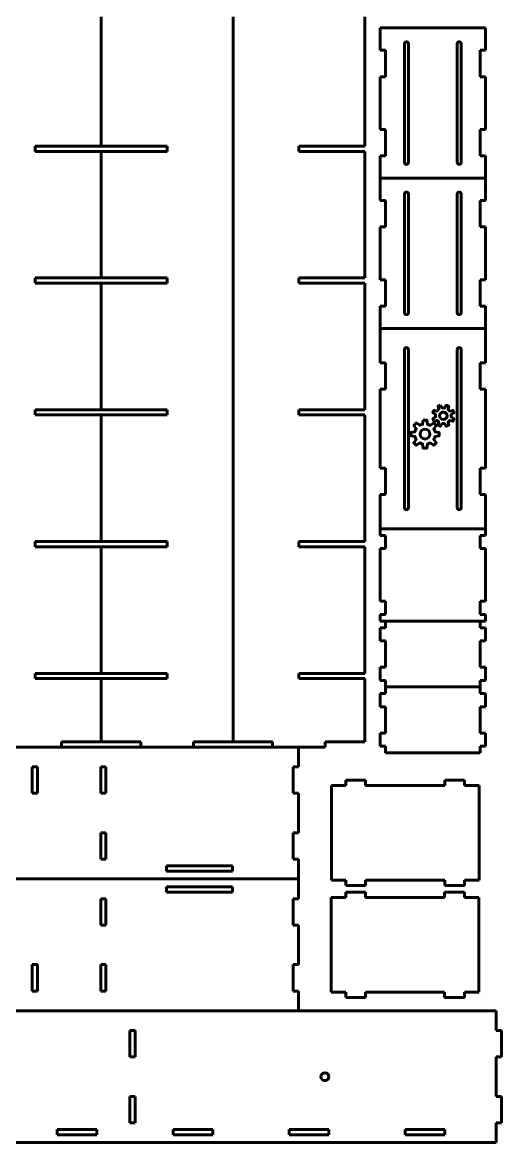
# Model space of a CAD drawing. Header units: millimetres. Extents: x -957 to -49, y -1472 to -56.
# Drawn here: x -412 to -49, y -1472 to -622 of the extents above; entities that cross this region are included whole.
import ezdxf

# ---------------------------------------------------------------- set-up
doc = ezdxf.new("R2010")
doc.units = ezdxf.units.MM
doc.linetypes.add('K5LT_BASIC', pattern=[0])

# ---------------------------------------------------------------- blocks, each defined once
blk = doc.blocks.new('U0')
at = {"color": 150, "linetype": 'K5LT_BASIC', "lineweight": 60, "true_color": 0x0080ff}
for points, knots in [([(-95.21, -347.54), (-95.21, -347.54), (-97.1, -348.33), (-97.1, -348.33), (-96.59, -350.69), (-96.59, -350.69), (-97.06, -351.03), (-97.45, -351.47), (-97.81, -351.95), (-97.81, -351.95), (-100.21, -351.4), (-100.21, -351.4), (-101, -353.29), (-101, -353.29), (-98.95, -354.59), (-98.95, -354.59), (-99.05, -355.18), (-99.04, -355.78), (-98.95, -356.36), (-98.95, -356.36), (-101, -357.67), (-101, -357.67), (-100.25, -359.56), (-100.25, -359.56), (-97.85, -359.04), (-97.85, -359.04), (-97.5, -359.51), (-97.07, -359.91), (-96.59, -360.27), (-96.59, -360.27), (-97.18, -362.67), (-97.18, -362.67), (-95.29, -363.46), (-95.29, -363.46), (-93.95, -361.37), (-93.95, -361.37), (-93.36, -361.46), (-92.75, -361.46), (-92.17, -361.37), (-92.17, -361.37), (-90.87, -363.46), (-90.87, -363.46), (-88.98, -362.71), (-88.98, -362.71), (-89.53, -360.31), (-89.53, -360.31), (-89.07, -359.96), (-88.67, -359.52), (-88.31, -359.04), (-88.31, -359.04), (-85.87, -359.6), (-85.87, -359.6), (-85.08, -357.7), (-85.08, -357.7), (-87.17, -356.4), (-87.17, -356.4), (-87.08, -355.81), (-87.09, -355.25), (-87.17, -354.67), (-87.17, -354.67), (-85.08, -353.33), (-85.08, -353.33), (-85.87, -351.44), (-85.87, -351.44), (-88.27, -351.99), (-88.27, -351.99), (-88.61, -351.52), (-89.02, -351.09), (-89.5, -350.73), (-89.5, -350.73), (-88.94, -348.36), (-88.94, -348.36), (-90.83, -347.58), (-90.83, -347.58), (-92.14, -349.63), (-92.14, -349.63), (-92.73, -349.53), (-93.33, -349.54), (-93.91, -349.63), (-93.91, -349.63), (-95.21, -347.54), (-95.21, -347.54)], [0, 0, 0, 0, 0.03125, 0.03125, 0.0625, 0.0625, 0.0625, 0.09375, 0.09375, 0.09375, 0.125, 0.125, 0.15625, 0.15625, 0.1875, 0.1875, 0.1875, 0.21875, 0.21875, 0.21875, 0.25, 0.25, 0.28125, 0.28125, 0.3125, 0.3125, 0.3125, 0.34375, 0.34375, 0.34375, 0.375, 0.375, 0.40625, 0.40625, 0.4375, 0.4375, 0.4375, 0.46875, 0.46875, 0.46875, 0.5, 0.5, 0.53125, 0.53125, 0.5625, 0.5625, 0.5625, 0.59375, 0.59375, 0.59375, 0.625, 0.625, 0.65625, 0.65625, 0.6875, 0.6875, 0.6875, 0.71875, 0.71875, 0.71875, 0.75, 0.75, 0.78125, 0.78125, 0.8125, 0.8125, 0.8125, 0.84375, 0.84375, 0.84375, 0.875, 0.875, 0.90625, 0.90625, 0.9375, 0.9375, 0.9375, 0.96875, 0.96875, 0.96875, 1, 1, 1, 1]), ([(-93.04, -352.66), (-92.67, -352.66), (-92.3, -352.74), (-91.94, -352.9), (-90.49, -353.51), (-89.8, -355.15), (-91.01, -358.05), (-92.69, -358.74), (-95.6, -357.53), (-96.29, -355.85), (-95.68, -354.39), (-95.22, -353.31), (-94.15, -352.67), (-93.04, -352.66)], [0, 0, 0, 0, 0.2, 0.2, 0.2, 0.4, 0.4, 0.6, 0.6, 0.8, 0.8, 0.8, 1, 1, 1, 1]), ([(-108.33, -358.73), (-108.33, -358.73), (-108.84, -361.88), (-108.84, -361.88), (-109.61, -362.07), (-110.32, -362.36), (-110.97, -362.75), (-110.97, -362.75), (-113.57, -360.9), (-113.57, -360.9), (-115.46, -362.79), (-115.46, -362.79), (-113.65, -365.39), (-113.65, -365.39), (-114.05, -366.04), (-114.33, -366.79), (-114.52, -367.56), (-114.52, -367.56), (-117.67, -368.07), (-117.67, -368.07), (-117.67, -370.75), (-117.67, -370.75), (-114.52, -371.3), (-114.52, -371.3), (-114.33, -372.06), (-114.05, -372.77), (-113.65, -373.43), (-113.65, -373.43), (-115.5, -376.03), (-115.5, -376.03), (-113.61, -377.92), (-113.61, -377.92), (-110.97, -376.11), (-110.97, -376.11), (-110.32, -376.5), (-109.6, -376.79), (-108.84, -376.97), (-108.84, -376.97), (-108.33, -380.13), (-108.33, -380.13), (-105.65, -380.13), (-105.65, -380.13), (-105.1, -376.97), (-105.1, -376.97), (-104.34, -376.78), (-103.62, -376.46), (-102.97, -376.07), (-102.97, -376.07), (-100.33, -377.92), (-100.33, -377.92), (-98.44, -376.03), (-98.44, -376.03), (-100.33, -373.43), (-100.33, -373.43), (-99.94, -372.78), (-99.65, -372.06), (-99.47, -371.3), (-99.47, -371.3), (-96.27, -370.75), (-96.27, -370.75), (-96.27, -368.07), (-96.27, -368.07), (-99.47, -367.56), (-99.47, -367.56), (-99.65, -366.8), (-99.94, -366.08), (-100.33, -365.43), (-100.33, -365.43), (-98.48, -362.79), (-98.48, -362.79), (-100.37, -360.9), (-100.37, -360.9), (-102.97, -362.79), (-102.97, -362.79), (-103.63, -362.39), (-104.34, -362.07), (-105.1, -361.88), (-105.1, -361.88), (-105.65, -358.73), (-105.65, -358.73), (-108.33, -358.73), (-108.33, -358.73)], [0, 0, 0, 0, 0.03125, 0.03125, 0.03125, 0.0625, 0.0625, 0.0625, 0.09375, 0.09375, 0.125, 0.125, 0.15625, 0.15625, 0.15625, 0.1875, 0.1875, 0.1875, 0.21875, 0.21875, 0.25, 0.25, 0.28125, 0.28125, 0.28125, 0.3125, 0.3125, 0.3125, 0.34375, 0.34375, 0.375, 0.375, 0.40625, 0.40625, 0.40625, 0.4375, 0.4375, 0.4375, 0.46875, 0.46875, 0.5, 0.5, 0.53125, 0.53125, 0.53125, 0.5625, 0.5625, 0.5625, 0.59375, 0.59375, 0.625, 0.625, 0.65625, 0.65625, 0.65625, 0.6875, 0.6875, 0.6875, 0.71875, 0.71875, 0.75, 0.75, 0.78125, 0.78125, 0.78125, 0.8125, 0.8125, 0.8125, 0.84375, 0.84375, 0.875, 0.875, 0.90625, 0.90625, 0.90625, 0.9375, 0.9375, 0.9375, 0.96875, 0.96875, 1, 1, 1, 1]), ([(-106.95, -365.7), (-104.89, -365.7), (-103.25, -367.34), (-103.25, -371.47), (-104.89, -373.15), (-109.02, -373.15), (-110.7, -371.47), (-110.7, -367.34), (-109.02, -365.7), (-106.95, -365.7)], [0, 0, 0, 0, 0.25, 0.25, 0.5, 0.5, 0.75, 0.75, 1, 1, 1, 1]), ([(-95.21, -912.68), (-95.21, -912.68), (-97.1, -913.47), (-97.1, -913.47), (-96.59, -915.83), (-96.59, -915.83), (-97.06, -916.17), (-97.45, -916.61), (-97.81, -917.09), (-97.81, -917.09), (-100.21, -916.54), (-100.21, -916.54), (-101, -918.43), (-101, -918.43), (-98.95, -919.73), (-98.95, -919.73), (-99.05, -920.32), (-99.04, -920.92), (-98.95, -921.5), (-98.95, -921.5), (-101, -922.8), (-101, -922.8), (-100.25, -924.7), (-100.25, -924.7), (-97.85, -924.18), (-97.85, -924.18), (-97.5, -924.65), (-97.07, -925.05), (-96.59, -925.41), (-96.59, -925.41), (-97.18, -927.81), (-97.18, -927.81), (-95.29, -928.6), (-95.29, -928.6), (-93.95, -926.51), (-93.95, -926.51), (-93.36, -926.6), (-92.75, -926.6), (-92.17, -926.51), (-92.17, -926.51), (-90.87, -928.6), (-90.87, -928.6), (-88.98, -927.85), (-88.98, -927.85), (-89.53, -925.45), (-89.53, -925.45), (-89.07, -925.1), (-88.67, -924.66), (-88.31, -924.18), (-88.31, -924.18), (-85.87, -924.74), (-85.87, -924.74), (-85.08, -922.84), (-85.08, -922.84), (-87.17, -921.54), (-87.17, -921.54), (-87.08, -920.95), (-87.09, -920.39), (-87.17, -919.81), (-87.17, -919.81), (-85.08, -918.47), (-85.08, -918.47), (-85.87, -916.58), (-85.87, -916.58), (-88.27, -917.13), (-88.27, -917.13), (-88.61, -916.66), (-89.02, -916.23), (-89.5, -915.87), (-89.5, -915.87), (-88.94, -913.5), (-88.94, -913.5), (-90.83, -912.72), (-90.83, -912.72), (-92.14, -914.77), (-92.14, -914.77), (-92.73, -914.67), (-93.33, -914.68), (-93.91, -914.77), (-93.91, -914.77), (-95.21, -912.68), (-95.21, -912.68)], [0, 0, 0, 0, 0.03125, 0.03125, 0.0625, 0.0625, 0.0625, 0.09375, 0.09375, 0.09375, 0.125, 0.125, 0.15625, 0.15625, 0.1875, 0.1875, 0.1875, 0.21875, 0.21875, 0.21875, 0.25, 0.25, 0.28125, 0.28125, 0.3125, 0.3125, 0.3125, 0.34375, 0.34375, 0.34375, 0.375, 0.375, 0.40625, 0.40625, 0.4375, 0.4375, 0.4375, 0.46875, 0.46875, 0.46875, 0.5, 0.5, 0.53125, 0.53125, 0.5625, 0.5625, 0.5625, 0.59375, 0.59375, 0.59375, 0.625, 0.625, 0.65625, 0.65625, 0.6875, 0.6875, 0.6875, 0.71875, 0.71875, 0.71875, 0.75, 0.75, 0.78125, 0.78125, 0.8125, 0.8125, 0.8125, 0.84375, 0.84375, 0.84375, 0.875, 0.875, 0.90625, 0.90625, 0.9375, 0.9375, 0.9375, 0.96875, 0.96875, 0.96875, 1, 1, 1, 1]), ([(-93.04, -917.8), (-92.67, -917.8), (-92.3, -917.88), (-91.94, -918.04), (-90.49, -918.65), (-89.8, -920.29), (-91.01, -923.19), (-92.69, -923.88), (-95.6, -922.67), (-96.29, -920.99), (-95.68, -919.53), (-95.22, -918.45), (-94.15, -917.8), (-93.04, -917.8)], [0, 0, 0, 0, 0.2, 0.2, 0.2, 0.4, 0.4, 0.6, 0.6, 0.8, 0.8, 0.8, 1, 1, 1, 1]), ([(-108.33, -923.87), (-108.33, -923.87), (-108.84, -927.02), (-108.84, -927.02), (-109.61, -927.21), (-110.32, -927.5), (-110.97, -927.89), (-110.97, -927.89), (-113.57, -926.04), (-113.57, -926.04), (-115.46, -927.93), (-115.46, -927.93), (-113.65, -930.53), (-113.65, -930.53), (-114.05, -931.18), (-114.33, -931.93), (-114.52, -932.7), (-114.52, -932.7), (-117.67, -933.21), (-117.67, -933.21), (-117.67, -935.89), (-117.67, -935.89), (-114.52, -936.44), (-114.52, -936.44), (-114.33, -937.2), (-114.05, -937.91), (-113.65, -938.57), (-113.65, -938.57), (-115.5, -941.17), (-115.5, -941.17), (-113.61, -943.06), (-113.61, -943.06), (-110.97, -941.25), (-110.97, -941.25), (-110.32, -941.64), (-109.6, -941.93), (-108.84, -942.11), (-108.84, -942.11), (-108.33, -945.27), (-108.33, -945.27), (-105.65, -945.27), (-105.65, -945.27), (-105.1, -942.11), (-105.1, -942.11), (-104.34, -941.92), (-103.62, -941.6), (-102.97, -941.21), (-102.97, -941.21), (-100.33, -943.06), (-100.33, -943.06), (-98.44, -941.17), (-98.44, -941.17), (-100.33, -938.57), (-100.33, -938.57), (-99.94, -937.92), (-99.65, -937.2), (-99.47, -936.44), (-99.47, -936.44), (-96.27, -935.89), (-96.27, -935.89), (-96.27, -933.21), (-96.27, -933.21), (-99.47, -932.7), (-99.47, -932.7), (-99.65, -931.94), (-99.94, -931.22), (-100.33, -930.57), (-100.33, -930.57), (-98.48, -927.93), (-98.48, -927.93), (-100.37, -926.04), (-100.37, -926.04), (-102.97, -927.93), (-102.97, -927.93), (-103.63, -927.53), (-104.34, -927.21), (-105.1, -927.02), (-105.1, -927.02), (-105.65, -923.87), (-105.65, -923.87), (-108.33, -923.87), (-108.33, -923.87)], [0, 0, 0, 0, 0.03125, 0.03125, 0.03125, 0.0625, 0.0625, 0.0625, 0.09375, 0.09375, 0.125, 0.125, 0.15625, 0.15625, 0.15625, 0.1875, 0.1875, 0.1875, 0.21875, 0.21875, 0.25, 0.25, 0.28125, 0.28125, 0.28125, 0.3125, 0.3125, 0.3125, 0.34375, 0.34375, 0.375, 0.375, 0.40625, 0.40625, 0.40625, 0.4375, 0.4375, 0.4375, 0.46875, 0.46875, 0.5, 0.5, 0.53125, 0.53125, 0.53125, 0.5625, 0.5625, 0.5625, 0.59375, 0.59375, 0.625, 0.625, 0.65625, 0.65625, 0.65625, 0.6875, 0.6875, 0.6875, 0.71875, 0.71875, 0.75, 0.75, 0.78125, 0.78125, 0.78125, 0.8125, 0.8125, 0.8125, 0.84375, 0.84375, 0.875, 0.875, 0.90625, 0.90625, 0.90625, 0.9375, 0.9375, 0.9375, 0.96875, 0.96875, 1, 1, 1, 1]), ([(-106.95, -930.84), (-104.89, -930.84), (-103.25, -932.48), (-103.25, -936.61), (-104.89, -938.29), (-109.02, -938.29), (-110.7, -936.61), (-110.7, -932.48), (-109.02, -930.84), (-106.95, -930.84)], [0, 0, 0, 0, 0.25, 0.25, 0.5, 0.5, 0.75, 0.75, 1, 1, 1, 1])]:
    blk.add_open_spline(points, degree=3, knots=knots, dxfattribs=at)
blk = doc.blocks.new('U3')
at = {"color": 150, "linetype": 'K5LT_BASIC', "lineweight": 60, "true_color": 0x0080ff}
for p, q in [((-352.6, -716.04), (-352.6, -618.04)), ((-252.6, -1168.04), (-252.6, -618.04)), ((-152.6, -716.04), (-152.6, -618.04)), ((-141.06, -643.4), (-141.06, -626.4)), ((-141.06, -626.4), (-61.06, -626.4)), ((-61.06, -626.4), (-61.06, -643.4)), ((-137.06, -643.4), (-141.06, -643.4)), ((-137.06, -663.4), (-137.06, -643.4)), ((-122.56, -638.4), (-122.56, -728.4)), ((-119.56, -728.4), (-119.56, -638.4)), ((-82.56, -728.4), (-82.56, -638.4)), ((-79.56, -638.4), (-79.56, -728.4)), ((-61.06, -643.4), (-65.06, -643.4)), ((-65.06, -643.4), (-65.06, -663.4)), ((-141.06, -703.4), (-141.06, -663.4)), ((-141.06, -663.4), (-137.06, -663.4)), ((-65.06, -663.4), (-61.06, -663.4)), ((-61.06, -663.4), (-61.06, -703.4)), ((-137.06, -703.4), (-141.06, -703.4)), ((-137.06, -723.4), (-137.06, -703.4)), ((-61.06, -703.4), (-65.06, -703.4)), ((-65.06, -703.4), (-65.06, -723.4)), ((-402.6, -720.04), (-402.6, -716.04)), ((-402.6, -716.04), (-352.6, -716.04)), ((-352.6, -720.04), (-402.6, -720.04)), ((-352.6, -716.04), (-302.6, -716.04)), ((-352.6, -816.04), (-352.6, -720.04)), ((-302.6, -720.04), (-352.6, -720.04)), ((-302.6, -716.04), (-302.6, -720.04)), ((-202.6, -720.04), (-202.6, -716.04)), ((-202.6, -716.04), (-152.6, -716.04)), ((-152.6, -720.04), (-202.6, -720.04)), ((-152.6, -816.04), (-152.6, -720.04)), ((-141.06, -740.4), (-141.06, -723.4)), ((-141.06, -723.4), (-137.06, -723.4)), ((-65.06, -723.4), (-61.06, -723.4)), ((-61.06, -723.4), (-61.06, -740.4)), ((-141.06, -757.4), (-141.06, -740.4)), ((-141.06, -740.4), (-61.06, -740.4)), ((-61.06, -740.4), (-61.06, -757.4)), ((-122.56, -752.4), (-122.56, -842.4)), ((-119.56, -842.4), (-119.56, -752.4)), ((-82.56, -842.4), (-82.56, -752.4)), ((-79.56, -752.4), (-79.56, -842.4)), ((-137.06, -757.4), (-141.06, -757.4)), ((-137.06, -777.4), (-137.06, -757.4)), ((-61.06, -757.4), (-65.06, -757.4)), ((-65.06, -757.4), (-65.06, -777.4)), ((-141.06, -817.4), (-141.06, -777.4)), ((-141.06, -777.4), (-137.06, -777.4)), ((-65.06, -777.4), (-61.06, -777.4)), ((-61.06, -777.4), (-61.06, -817.4)), ((-402.6, -820.04), (-402.6, -816.04)), ((-402.6, -816.04), (-352.6, -816.04)), ((-352.6, -820.04), (-402.6, -820.04)), ((-352.6, -816.04), (-302.6, -816.04)), ((-352.6, -916.04), (-352.6, -820.04)), ((-302.6, -820.04), (-352.6, -820.04)), ((-302.6, -816.04), (-302.6, -820.04)), ((-202.6, -820.04), (-202.6, -816.04)), ((-202.6, -816.04), (-152.6, -816.04)), ((-152.6, -820.04), (-202.6, -820.04)), ((-152.6, -916.04), (-152.6, -820.04)), ((-137.06, -817.4), (-141.06, -817.4)), ((-137.06, -837.4), (-137.06, -817.4)), ((-61.06, -817.4), (-65.06, -817.4)), ((-65.06, -817.4), (-65.06, -837.4)), ((-141.06, -854.4), (-141.06, -837.4)), ((-141.06, -837.4), (-137.06, -837.4)), ((-65.06, -837.4), (-61.06, -837.4)), ((-61.06, -837.4), (-61.06, -854.4)), ((-141.06, -880.4), (-141.06, -854.4)), ((-141.06, -854.4), (-61.06, -854.4)), ((-61.06, -854.4), (-61.06, -880.4)), ((-122.56, -870.4), (-122.56, -990.4)), ((-119.56, -990.4), (-119.56, -870.4)), ((-82.56, -990.4), (-82.56, -870.4)), ((-79.56, -870.4), (-79.56, -990.4)), ((-137.06, -880.4), (-141.06, -880.4)), ((-137.06, -900.4), (-137.06, -880.4)), ((-61.06, -880.4), (-65.06, -880.4)), ((-65.06, -880.4), (-65.06, -900.4)), ((-141.06, -960.4), (-141.06, -900.4)), ((-141.06, -900.4), (-137.06, -900.4)), ((-65.06, -900.4), (-61.06, -900.4)), ((-61.06, -900.4), (-61.06, -960.4)), ((-402.6, -920.04), (-402.6, -916.04)), ((-402.6, -916.04), (-352.6, -916.04)), ((-352.6, -916.04), (-302.6, -916.04)), ((-302.6, -916.04), (-302.6, -920.04)), ((-202.6, -920.04), (-202.6, -916.04)), ((-202.6, -916.04), (-152.6, -916.04)), ((-352.6, -920.04), (-402.6, -920.04)), ((-352.6, -1016.04), (-352.6, -920.04)), ((-302.6, -920.04), (-352.6, -920.04)), ((-152.6, -920.04), (-202.6, -920.04)), ((-152.6, -1016.04), (-152.6, -920.04)), ((-137.06, -960.4), (-141.06, -960.4)), ((-137.06, -980.4), (-137.06, -960.4)), ((-61.06, -960.4), (-65.06, -960.4)), ((-65.06, -960.4), (-65.06, -980.4)), ((-141.06, -1006.4), (-141.06, -980.4)), ((-141.06, -980.4), (-137.06, -980.4)), ((-65.06, -980.4), (-61.06, -980.4)), ((-61.06, -980.4), (-61.06, -1006.4)), ((-61.06, -1006.4), (-141.06, -1006.4)), ((-141.06, -1006.4), (-141.06, -1011.4)), ((-61.06, -1011.4), (-61.06, -1006.4)), ((-402.6, -1020.04), (-402.6, -1016.04)), ((-402.6, -1016.04), (-352.6, -1016.04)), ((-352.6, -1016.04), (-302.6, -1016.04)), ((-302.6, -1016.04), (-302.6, -1020.04)), ((-202.6, -1020.04), (-202.6, -1016.04)), ((-202.6, -1016.04), (-152.6, -1016.04)), ((-141.06, -1011.4), (-137.06, -1011.4)), ((-137.06, -1011.4), (-137.06, -1021.4)), ((-65.06, -1021.4), (-65.06, -1011.4)), ((-65.06, -1011.4), (-61.06, -1011.4)), ((-352.6, -1020.04), (-402.6, -1020.04)), ((-352.6, -1116.04), (-352.6, -1020.04)), ((-302.6, -1020.04), (-352.6, -1020.04)), ((-152.6, -1020.04), (-202.6, -1020.04)), ((-152.6, -1116.04), (-152.6, -1020.04)), ((-137.06, -1021.4), (-141.06, -1021.4)), ((-141.06, -1021.4), (-141.06, -1061.4)), ((-61.06, -1021.4), (-65.06, -1021.4)), ((-61.06, -1061.4), (-61.06, -1021.4)), ((-141.06, -1061.4), (-137.06, -1061.4)), ((-137.06, -1061.4), (-137.06, -1071.4)), ((-65.06, -1071.4), (-65.06, -1061.4)), ((-65.06, -1061.4), (-61.06, -1061.4)), ((-137.06, -1071.4), (-141.06, -1071.4)), ((-141.06, -1071.4), (-141.06, -1076.4)), ((-141.06, -1076.4), (-137.06, -1076.4)), ((-137.06, -1081.4), (-137.06, -1076.4)), ((-137.06, -1076.4), (-65.06, -1076.4)), ((-61.06, -1071.4), (-65.06, -1071.4)), ((-65.06, -1076.4), (-65.06, -1081.4)), ((-65.06, -1076.4), (-61.06, -1076.4)), ((-61.06, -1076.4), (-61.06, -1071.4)), ((-141.06, -1091.4), (-141.06, -1081.4)), ((-141.06, -1081.4), (-137.06, -1081.4)), ((-65.06, -1081.4), (-61.06, -1081.4)), ((-61.06, -1081.4), (-61.06, -1091.4)), ((-137.06, -1091.4), (-141.06, -1091.4)), ((-137.06, -1111.4), (-137.06, -1091.4)), ((-61.06, -1091.4), (-65.06, -1091.4)), ((-65.06, -1091.4), (-65.06, -1111.4)), ((-141.06, -1121.4), (-141.06, -1111.4)), ((-141.06, -1111.4), (-137.06, -1111.4)), ((-65.06, -1111.4), (-61.06, -1111.4)), ((-61.06, -1111.4), (-61.06, -1121.4)), ((-402.6, -1120.04), (-402.6, -1116.04)), ((-402.6, -1116.04), (-352.6, -1116.04)), ((-352.6, -1120.04), (-402.6, -1120.04)), ((-352.6, -1116.04), (-302.6, -1116.04)), ((-352.6, -1168.04), (-352.6, -1120.04)), ((-302.6, -1120.04), (-352.6, -1120.04)), ((-302.6, -1116.04), (-302.6, -1120.04)), ((-202.6, -1120.04), (-202.6, -1116.04)), ((-202.6, -1116.04), (-152.6, -1116.04)), ((-152.6, -1120.04), (-202.6, -1120.04)), ((-152.6, -1168.04), (-152.6, -1120.04)), ((-137.06, -1121.4), (-141.06, -1121.4)), ((-137.06, -1126.4), (-137.06, -1121.4)), ((-61.06, -1121.4), (-65.06, -1121.4)), ((-65.06, -1121.4), (-65.06, -1126.4)), ((-65.06, -1126.4), (-137.06, -1126.4)), ((-137.06, -1131.4), (-137.06, -1126.4)), ((-65.06, -1126.4), (-65.06, -1131.4)), ((-141.06, -1141.4), (-141.06, -1131.4)), ((-141.06, -1131.4), (-137.06, -1131.4)), ((-65.06, -1131.4), (-61.06, -1131.4)), ((-61.06, -1131.4), (-61.06, -1141.4)), ((-137.06, -1141.4), (-141.06, -1141.4)), ((-137.06, -1161.4), (-137.06, -1141.4)), ((-61.06, -1141.4), (-65.06, -1141.4)), ((-65.06, -1141.4), (-65.06, -1161.4)), ((-141.06, -1171.4), (-141.06, -1161.4)), ((-141.06, -1161.4), (-137.06, -1161.4)), ((-65.06, -1161.4), (-61.06, -1161.4)), ((-61.06, -1161.4), (-61.06, -1171.4)), ((-952.93, -1172.04), (-202.93, -1172.04)), ((-382.6, -1172.04), (-382.6, -1168.04)), ((-382.6, -1168.04), (-352.6, -1168.04)), ((-352.6, -1168.04), (-322.6, -1168.04)), ((-322.6, -1168.04), (-322.6, -1172.04)), ((-282.6, -1172.04), (-282.6, -1168.04)), ((-282.6, -1168.04), (-252.6, -1168.04)), ((-252.6, -1168.04), (-222.6, -1168.04)), ((-222.6, -1168.04), (-222.6, -1172.04)), ((-202.93, -1172.04), (-182.6, -1172.04)), ((-202.93, -1172.04), (-202.93, -1187.04)), ((-182.6, -1172.04), (-182.6, -1168.04)), ((-182.6, -1168.04), (-152.6, -1168.04)), ((-137.06, -1171.4), (-141.06, -1171.4)), ((-137.06, -1176.4), (-137.06, -1171.4)), ((-61.06, -1171.4), (-65.06, -1171.4)), ((-65.06, -1171.4), (-65.06, -1176.4)), ((-65.06, -1176.4), (-137.06, -1176.4)), ((-400.93, -1187.04), (-404.93, -1187.04)), ((-404.93, -1187.04), (-404.93, -1207.04)), ((-400.93, -1207.04), (-400.93, -1187.04)), ((-352.93, -1207.04), (-352.93, -1187.04)), ((-352.93, -1187.04), (-348.93, -1187.04)), ((-348.93, -1187.04), (-348.93, -1207.04)), ((-202.93, -1187.04), (-206.93, -1187.04)), ((-206.93, -1187.04), (-206.93, -1207.04)), ((-167.03, -1201.04), (-167.03, -1197.04)), ((-167.03, -1197.04), (-152.03, -1197.04)), ((-152.03, -1197.04), (-152.03, -1201.04)), ((-92.03, -1201.04), (-92.03, -1197.04)), ((-92.03, -1197.04), (-77.03, -1197.04)), ((-77.03, -1197.04), (-77.03, -1201.04)), ((-178.03, -1273.04), (-178.03, -1201.04)), ((-178.03, -1201.04), (-167.03, -1201.04)), ((-152.03, -1201.04), (-92.03, -1201.04)), ((-77.03, -1201.04), (-66.03, -1201.04)), ((-66.03, -1201.04), (-66.03, -1273.04)), ((-404.93, -1207.04), (-400.93, -1207.04)), ((-348.93, -1207.04), (-352.93, -1207.04)), ((-206.93, -1207.04), (-202.93, -1207.04)), ((-202.93, -1207.04), (-202.93, -1237.04)), ((-352.93, -1237.04), (-352.93, -1257.04)), ((-348.93, -1237.04), (-352.93, -1237.04)), ((-348.93, -1257.04), (-348.93, -1237.04)), ((-202.93, -1237.04), (-206.93, -1237.04)), ((-206.93, -1237.04), (-206.93, -1257.04)), ((-352.93, -1257.04), (-348.93, -1257.04)), ((-206.93, -1257.04), (-202.93, -1257.04)), ((-202.93, -1257.04), (-202.93, -1272.04)), ((-252.93, -1262.04), (-302.93, -1262.04)), ((-302.93, -1262.04), (-302.93, -1266.04)), ((-302.93, -1266.04), (-252.93, -1266.04)), ((-252.93, -1266.04), (-252.93, -1262.04)), ((-202.93, -1272.04), (-952.93, -1272.04)), ((-202.93, -1287.04), (-202.93, -1272.04)), ((-167.03, -1273.04), (-178.03, -1273.04)), ((-167.03, -1277.04), (-167.03, -1273.04)), ((-92.03, -1273.04), (-152.03, -1273.04)), ((-152.03, -1273.04), (-152.03, -1277.04)), ((-92.03, -1277.04), (-92.03, -1273.04)), ((-66.03, -1273.04), (-77.03, -1273.04)), ((-77.03, -1273.04), (-77.03, -1277.04)), ((-302.93, -1282.04), (-302.93, -1278.04)), ((-302.93, -1278.04), (-252.93, -1278.04)), ((-252.93, -1282.04), (-302.93, -1282.04)), ((-252.93, -1278.04), (-252.93, -1282.04)), ((-167.14, -1286.04), (-167.14, -1282.04)), ((-167.14, -1282.04), (-152.14, -1282.04)), ((-152.03, -1277.04), (-167.03, -1277.04)), ((-152.14, -1282.04), (-152.14, -1286.04)), ((-92.14, -1286.04), (-92.14, -1282.04)), ((-92.14, -1282.04), (-77.14, -1282.04)), ((-77.03, -1277.04), (-92.03, -1277.04)), ((-77.14, -1282.04), (-77.14, -1286.04)), ((-352.93, -1307.04), (-352.93, -1287.04)), ((-352.93, -1287.04), (-348.93, -1287.04)), ((-348.93, -1287.04), (-348.93, -1307.04)), ((-206.93, -1307.04), (-206.93, -1287.04)), ((-206.93, -1287.04), (-202.93, -1287.04)), ((-178.14, -1358.04), (-178.14, -1286.04)), ((-178.14, -1286.04), (-167.14, -1286.04)), ((-152.14, -1286.04), (-92.14, -1286.04)), ((-77.14, -1286.04), (-66.14, -1286.04)), ((-66.14, -1286.04), (-66.14, -1358.04)), ((-348.93, -1307.04), (-352.93, -1307.04)), ((-202.93, -1307.04), (-206.93, -1307.04)), ((-202.93, -1337.04), (-202.93, -1307.04)), ((-404.93, -1357.04), (-404.93, -1337.04)), ((-404.93, -1337.04), (-400.93, -1337.04)), ((-400.93, -1337.04), (-400.93, -1357.04)), ((-352.93, -1337.04), (-352.93, -1357.04)), ((-348.93, -1337.04), (-352.93, -1337.04)), ((-348.93, -1357.04), (-348.93, -1337.04)), ((-206.93, -1357.04), (-206.93, -1337.04)), ((-206.93, -1337.04), (-202.93, -1337.04)), ((-400.93, -1357.04), (-404.93, -1357.04)), ((-352.93, -1357.04), (-348.93, -1357.04)), ((-202.93, -1357.04), (-206.93, -1357.04)), ((-202.93, -1372.04), (-202.93, -1357.04)), ((-167.14, -1358.04), (-178.14, -1358.04)), ((-167.14, -1362.04), (-167.14, -1358.04)), ((-92.14, -1358.04), (-152.14, -1358.04)), ((-152.14, -1358.04), (-152.14, -1362.04)), ((-92.14, -1362.04), (-92.14, -1358.04)), ((-66.14, -1358.04), (-77.14, -1358.04)), ((-77.14, -1358.04), (-77.14, -1362.04)), ((-152.14, -1362.04), (-167.14, -1362.04)), ((-77.14, -1362.04), (-92.14, -1362.04)), ((-952.93, -1372.04), (-52.93, -1372.04)), ((-52.93, -1372.04), (-52.93, -1387.04)), ((-326.93, -1387.04), (-330.93, -1387.04)), ((-330.93, -1387.04), (-330.93, -1407.04)), ((-326.93, -1407.04), (-326.93, -1387.04)), ((-52.93, -1387.04), (-48.93, -1387.04)), ((-48.93, -1387.04), (-48.93, -1407.04)), ((-330.93, -1407.04), (-326.93, -1407.04)), ((-48.93, -1407.04), (-52.93, -1407.04)), ((-52.93, -1407.04), (-52.93, -1437.04)), ((-326.93, -1437.04), (-330.93, -1437.04)), ((-330.93, -1437.04), (-330.93, -1457.04)), ((-326.93, -1457.04), (-326.93, -1437.04)), ((-52.93, -1437.04), (-48.93, -1437.04)), ((-48.93, -1437.04), (-48.93, -1457.04)), ((-330.93, -1457.04), (-326.93, -1457.04)), ((-48.93, -1457.04), (-52.93, -1457.04)), ((-52.93, -1457.04), (-52.93, -1472.04)), ((-385.93, -1466.04), (-385.93, -1462.04)), ((-385.93, -1462.04), (-355.93, -1462.04)), ((-355.93, -1466.04), (-385.93, -1466.04)), ((-355.93, -1462.04), (-355.93, -1466.04)), ((-297.93, -1466.04), (-297.93, -1462.04)), ((-297.93, -1462.04), (-267.93, -1462.04)), ((-267.93, -1466.04), (-297.93, -1466.04)), ((-267.93, -1462.04), (-267.93, -1466.04)), ((-209.93, -1466.04), (-209.93, -1462.04)), ((-209.93, -1462.04), (-179.93, -1462.04)), ((-179.93, -1466.04), (-209.93, -1466.04)), ((-179.93, -1462.04), (-179.93, -1466.04)), ((-121.93, -1466.04), (-121.93, -1462.04)), ((-121.93, -1462.04), (-91.93, -1462.04)), ((-91.93, -1466.04), (-121.93, -1466.04)), ((-91.93, -1462.04), (-91.93, -1466.04)), ((-52.93, -1472.04), (-952.93, -1472.04))]:
    blk.add_line(p, q, dxfattribs=at)
blk.add_circle((-182.93, -1422.04), 3, dxfattribs=at)
for centre, start, end in [((-121.06, -638.4), 0, 180), ((-81.06, -638.4), 0, 180), ((-121.06, -728.4), 180, 0), ((-81.06, -728.4), 180, 0), ((-121.06, -752.4), 0, 180), ((-81.06, -752.4), 0, 180), ((-121.06, -842.4), 180, 0), ((-81.06, -842.4), 180, 0), ((-121.06, -870.4), 0, 180), ((-81.06, -870.4), 0, 180), ((-121.06, -990.4), 180, 0), ((-81.06, -990.4), 180, 0)]:
    blk.add_arc(centre, 1.5, start, end, dxfattribs=at)

msp = doc.modelspace()

# ---------------------------------------------------------------- block references
for name in ['U3', 'U0']:
    msp.add_blockref(name, (0, 0))

doc.saveas('drawing.dxf')
